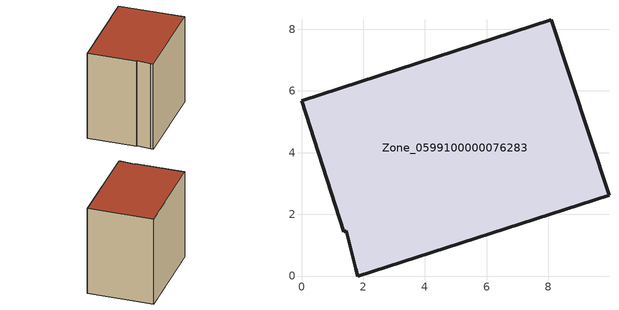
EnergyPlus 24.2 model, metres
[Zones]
Zone_0599100000076283
 floor ground (C_G): 1.83,0 1.75,0.23 1.45,1.46 1.37,1.44 0,5.68 8.1,8.3 9.97,2.62 z3.16
 wall outside (C_F): 1.83,0 9.97,2.62 8.1,8.3 0,5.68 1.37,1.44 1.45,1.46 1.75,0.23 1.83,0 z3.16:11.61
 roof outside (C_R): 1.75,0.23 1.83,0 9.97,2.62 8.1,8.3 0,5.68 1.37,1.44 1.45,1.46 z11.61
[BUILDING]
Pand.0599100000076283: North Axis=0; Terrain=City; Loads Convergence Tolerance Value=0.04; Temperature Convergence Tolerance Value=0.4; Solar Distribution=FullExterior; Maximum Number of Warmup Days=25; Minimum Number of Warmup Days=1
[Site:Location]
Rotterdam.The.Hague.AP_ZH_NLD Design_Conditions: Latitude=51.96; Longitude=4.45; Time Zone=1; Elevation=-4.5
[SITE:GROUNDTEMPERATURE:BUILDINGSURFACE]
18, 18, 18, 18, 18, 18, 18, 18, 18, 18, 18, 18
[MATERIAL] Thermal Absorptance=0.9; Solar Absorptance=0.7; Visible Absorptance=0.7
Name | Roughness | Thickness | Conductivity | Density | Specific Heat
G.TI.1965-1974 | MediumSmooth | 0.15 | 0.882353 | 540 | 1210
F.TI.1965-1974 | Rough | 0.3 | 0.697674 | 1920 | 840
R.TI.1965-1974 | MediumRough | 0.2 | 0.232558 | 1500 | 1000
[CONSTRUCTION]
C_G: G.TI.1965-1974
C_F: F.TI.1965-1974
C_R: R.TI.1965-1974
[ZONE]
Zone_0599100000076283: Type=1; Multiplier=1; Ceiling Height=Autocalculate; Volume=Autocalculate; Floor Area=autocalculate; Part of Total Floor Area=Yes
[ZONEINFILTRATION:DESIGNFLOWRATE]
Infil_Zone_0599100000076283: Zone or ZoneList or Space or SpaceList=Zone_0599100000076283; Schedule=AlwaysOn; Design Flow Rate Calculation Method=Flow/Area; Flow Rate per Floor Area=0.003; Constant Term Coefficient=1; Temperature Term Coefficient=0; Velocity Term Coefficient=0; Velocity Squared Term Coefficient=0
[HVACTEMPLATE:ZONE:IDEALLOADSAIRSYSTEM]
Zone_0599100000076283: Maximum Heating Supply Air Temperature=50; Minimum Cooling Supply Air Temperature=13; Maximum Heating Supply Air Humidity Ratio=0.0156; Minimum Cooling Supply Air Humidity Ratio=0.0077; Heating Limit=NoLimit; Cooling Limit=NoLimit; Dehumidification Control Type=ConstantSensibleHeatRatio; Cooling Sensible Heat Ratio=0.7; Dehumidification Setpoint=60; Humidification Control Type=None; Humidification Setpoint=30; Outdoor Air Method=None; Outdoor Air Flow Rate per Person=0.00944; Outdoor Air Flow Rate per Zone Floor Area=0; Outdoor Air Flow Rate per Zone=0; Demand Controlled Ventilation Type=None; Outdoor Air Economizer Type=NoEconomizer; Heat Recovery Type=None; Sensible Heat Recovery Effectiveness=0.7; Latent Heat Recovery Effectiveness=0.65
[ZONECONTROL:THERMOSTAT]
ThermostatControl_Zone_0599100000076283: Zone or ZoneList=Zone_0599100000076283; Control Type Schedule=DualSetpointControlType; Control 1=Thermostat_Zone_0599100000076283; Temperature Difference Between Cutout And Setpoint=0
[THERMOSTATSETPOINT:DUALSETPOINT]
Thermostat_Zone_0599100000076283: Heating Setpoint Temperature Schedule=HeatingSetpoint_Zone_0599100000076283; Cooling Setpoint Temperature Schedule=CoolingSetpoint_Zone_0599100000076283
[SCHEDULE:COMPACT]
HeatingSetpoint_Zone_0599100000076283: Through: 12/31, For: AllDays, Until: 24:00, 21
CoolingSetpoint_Zone_0599100000076283: Through: 12/31, For: AllDays, Until: 24:00, 24
DualSetpointControlType: Through: 12/31, For: AllDays, Until: 24:00, 4
AlwaysOn: Through: 12/31, For: AllDays, Until: 24:00, 1
